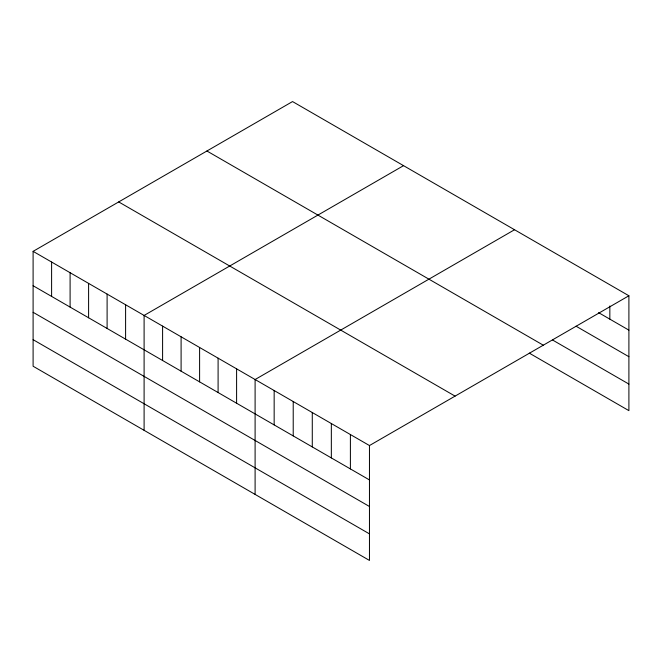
<?xml version="1.0" encoding="UTF-8"?>
<svg xmlns="http://www.w3.org/2000/svg" width="662" height="662" viewBox="0 0 662 662"><rect width="100%" height="100%" fill="white"/><g stroke="black" fill="none" stroke-linecap="round" stroke-linejoin="round"><path stroke-width="0.99" d="M33.1 251.353L369.462 445.551L369.462 560.433L33.1 366.235L33.1 251.353L292.538 101.567L628.9 295.765L628.9 410.647L529.269 353.119M403.539 165.657L144.101 315.443L144.101 430.317M514.539 229.739L255.102 379.525L255.102 494.406M369.462 445.551L628.9 295.765M598.58 312.638L628.9 330.148M576.048 326.2L628.9 356.71M552.654 340.061L628.9 384.084M206.925 151.002L543.287 345.192M118.713 201.927L455.075 396.124M33.1 285.736L369.462 479.933M33.1 312.298L369.462 506.496M33.1 339.672L369.462 533.87M609.843 305.993L609.843 319.142M350.397 434.545L350.397 468.928M331.339 423.539L331.339 457.922M312.282 412.542L312.282 446.916M293.216 401.536L293.216 435.919M274.159 390.53L274.159 424.913M236.599 368.842L236.599 403.224M218.096 358.167L218.096 392.541M199.601 347.484L199.601 381.866M181.098 336.801L181.098 371.183M162.595 326.118L162.595 360.5M125.598 304.76L125.598 339.143M107.103 294.077L107.103 328.46M88.6 283.394L88.6 317.777M70.098 272.719L70.098 307.102M51.603 262.036L51.603 296.419"/></g></svg>
